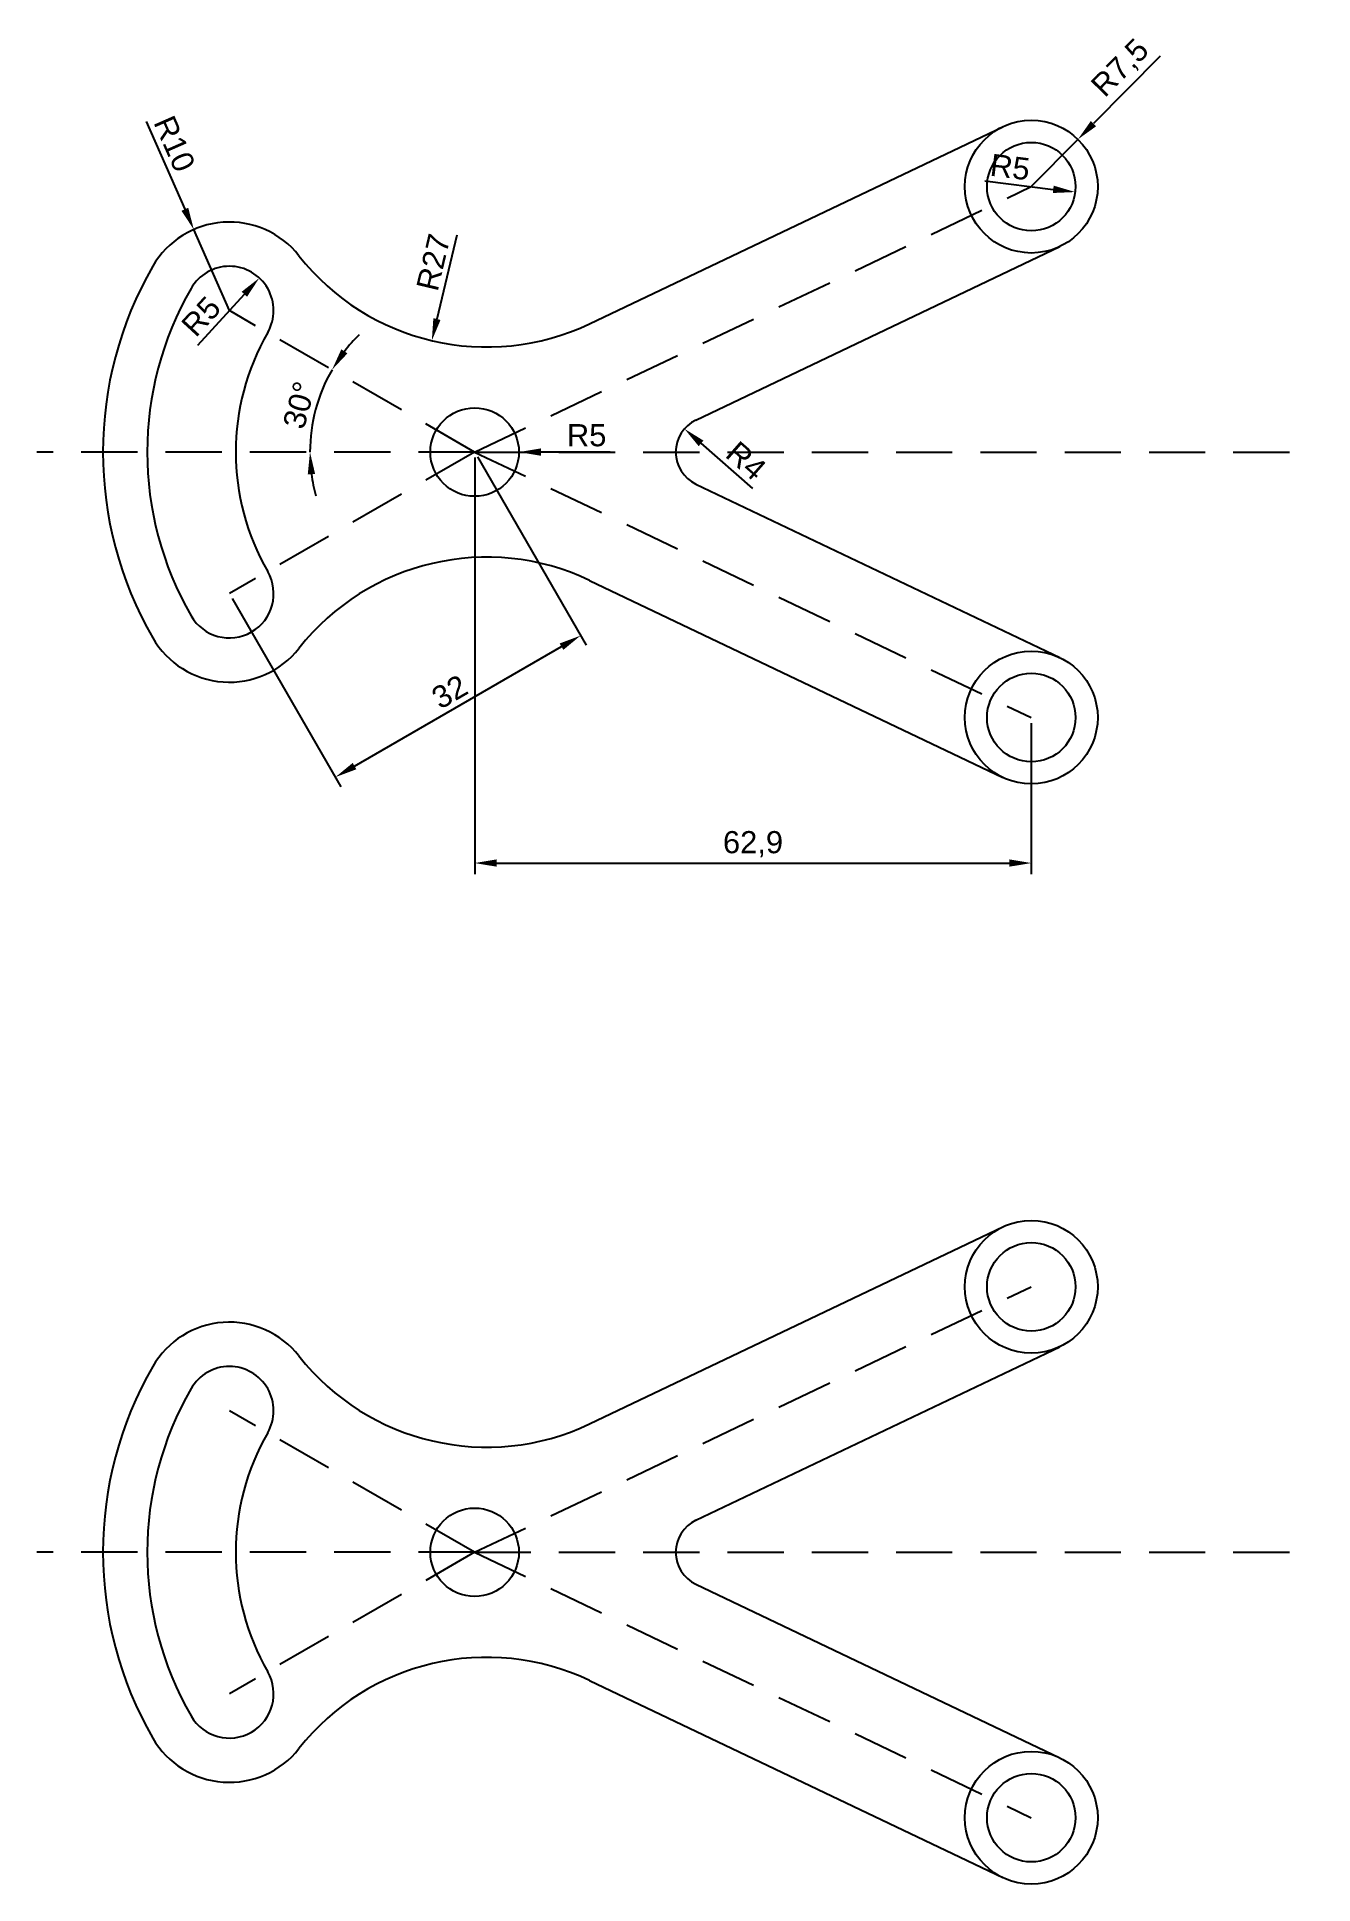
# Model space of a CAD drawing. Header units: millimetres. Extents: x 3455 to 3600, y 1582 to 1790.
import ezdxf

# ---------------------------------------------------------------- set-up
doc = ezdxf.new("R2010")
doc.units = ezdxf.units.MM
doc.linetypes.add('DASHED2', pattern=[9.525, 6.35, -3.175])
for name, color, linetype in [('Layer1', 7, 'DASHED2'), ('Layer2', 1, 'Continuous'), ('Layer3', 5, 'Continuous')]:
    doc.layers.add(name, color=color, linetype=linetype)
doc.styles.get("Standard").update_dxf_attribs({"font": 'arial.ttf'})
doc.dimstyles.new('ISO-25', dxfattribs={"dimtxt": 2.5, "dimasz": 2.5, "dimexe": 1.25, "dimexo": 0.625, "dimtad": 1, "dimtxsty": 'Standard', "dimcen": 2.5, "dimadec": 0, "dimazin": 0, "dimtfac": 1, "dimtmove": 0, "dimatfit": 3, "dimfxl": 1, "dimarcsym": 0})

# ---------------------------------------------------------------- blocks, each defined once
blk = doc.blocks.new('*D2')
at = {"layer": 'Defpoints', "color": 0, "transparency": 16777216}
for p in [(3504.9, 1743.46), (3477.18, 1727.46), (3516.87, 1722.72)]:
    blk.add_point(p, dxfattribs=at)
at = {"layer": 'Layer2', "color": 0, "lineweight": -2, "transparency": 16777216}
for p, q in [((3505.21, 1742.92), (3517.5, 1721.63)), ((3477.5, 1726.92), (3489.78, 1705.63)), ((3491.32, 1707.97), (3514.71, 1721.47))]:
    blk.add_line(p, q, dxfattribs=at)
at = {"layer": 'Layer2', "color": 0, "transparency": 16777216}
for points in [[(3514.5, 1721.83), (3514.92, 1721.11), (3516.87, 1722.72)], [(3491.12, 1708.33), (3491.53, 1707.61), (3489.16, 1706.72)]]:
    blk.add_solid(points, dxfattribs=at)
at = {"layer": 'Layer2', "color": 0, "transparency": 16777216, "insert": (3502.07, 1716.36), "char_height": 2.5, "attachment_point": 5, "rotation": 30}
blk.add_mtext('32', dxfattribs=at)
blk = doc.blocks.new('*D3')
at = {"layer": 'Defpoints', "color": 0, "transparency": 16777216}
for p in [(3504.9, 1743.46), (3567.8, 1713.46), (3567.8, 1697.01)]:
    blk.add_point(p, dxfattribs=at)
at = {"layer": 'Layer2', "color": 0, "lineweight": -2, "transparency": 16777216}
for p, q in [((3504.9, 1742.83), (3504.9, 1695.76)), ((3567.8, 1712.83), (3567.8, 1695.76)), ((3507.4, 1697.01), (3565.3, 1697.01))]:
    blk.add_line(p, q, dxfattribs=at)
at = {"layer": 'Layer2', "color": 0, "transparency": 16777216}
for points in [[(3507.4, 1697.43), (3507.4, 1696.6), (3504.9, 1697.01)], [(3565.3, 1697.43), (3565.3, 1696.6), (3567.8, 1697.01)]]:
    blk.add_solid(points, dxfattribs=at)
at = {"layer": 'Layer2', "color": 0, "transparency": 16777216, "insert": (3536.35, 1699.14), "char_height": 2.5, "attachment_point": 5}
blk.add_mtext('62,9', dxfattribs=at)
blk = doc.blocks.new('*D4')
at = {"layer": 'Defpoints', "color": 0, "transparency": 16777216}
for p in [(3477.18, 1759.46), (3487.41, 1749.82), (3455.44, 1743.46), (3504.9, 1743.46), (3504.9, 1743.46)]:
    blk.add_point(p, dxfattribs=at)
at = {"layer": 'Layer2', "color": 0, "lineweight": -2, "transparency": 16777216}
for start, end in [(134.5956, 142.2978), (150, 180), (187.7022, 195.4044)]:
    blk.add_arc((3504.9, 1743.46), 18.61, start, end, dxfattribs=at)
at = {"layer": 'Layer2', "color": 0, "transparency": 16777216}
for points in [[(3490.52, 1754.61), (3489.83, 1755.07), (3488.78, 1752.76)], [(3486.04, 1740.94), (3486.87, 1740.99), (3486.29, 1743.46)]]:
    blk.add_solid(points, dxfattribs=at)
at = {"layer": 'Layer2', "color": 0, "transparency": 16777216, "insert": (3485.08, 1748.77), "char_height": 2.5, "attachment_point": 5, "rotation": 75}
blk.add_mtext('30°', dxfattribs=at)
blk = doc.blocks.new('*D5')
at = {"layer": 'Defpoints', "color": 0, "transparency": 16777216}
for p in [(3473.16, 1768.61), (3477.18, 1759.46)]:
    blk.add_point(p, dxfattribs=at)
at = {"layer": 'Layer2', "color": 0, "lineweight": -2, "transparency": 16777216}
for p, q in [((3467.79, 1780.84), (3472.15, 1770.9)), ((3477.18, 1759.46), (3473.16, 1768.61))]:
    blk.add_line(p, q, dxfattribs=at)
at = {"layer": 'Layer2', "color": 0, "transparency": 16777216}
blk.add_solid([(3472.54, 1771.07), (3471.77, 1770.73), (3473.16, 1768.61)], dxfattribs=at)
at = {"layer": 'Layer2', "color": 0, "transparency": 16777216, "insert": (3470.98, 1778.3), "char_height": 2.5, "attachment_point": 5, "rotation": 293.7284}
blk.add_mtext('R10', dxfattribs=at)
blk = doc.blocks.new('*D6')
at = {"layer": 'Defpoints', "color": 0, "transparency": 16777216}
for p in [(3480.57, 1763.14), (3477.18, 1759.46)]:
    blk.add_point(p, dxfattribs=at)
at = {"layer": 'Layer2', "color": 0, "lineweight": -2, "transparency": 16777216}
blk.add_line((3473.6, 1755.56), (3478.88, 1761.3), dxfattribs=at)
at = {"layer": 'Layer2', "color": 0, "transparency": 16777216}
blk.add_solid([(3478.57, 1761.58), (3479.18, 1761.02), (3480.57, 1763.14)], dxfattribs=at)
at = {"layer": 'Layer2', "color": 0, "transparency": 16777216, "insert": (3473.99, 1758.79), "char_height": 2.5, "attachment_point": 5, "rotation": 47.4164}
blk.add_mtext('R5', dxfattribs=at)
blk = doc.blocks.new('*D7')
at = {"layer": 'Defpoints', "color": 0, "transparency": 16777216}
for p in [(3504.9, 1743.46), (3509.9, 1743.46)]:
    blk.add_point(p, dxfattribs=at)
at = {"layer": 'Layer2', "color": 0, "lineweight": -2, "transparency": 16777216}
for p, q in [((3504.9, 1743.46), (3509.9, 1743.46)), ((3520.2, 1743.46), (3512.4, 1743.46))]:
    blk.add_line(p, q, dxfattribs=at)
at = {"layer": 'Layer2', "color": 0, "transparency": 16777216}
blk.add_solid([(3512.4, 1743.88), (3512.4, 1743.04), (3509.9, 1743.46)], dxfattribs=at)
at = {"layer": 'Layer2', "color": 0, "transparency": 16777216, "insert": (3517.55, 1745.35), "char_height": 2.5, "attachment_point": 5}
blk.add_mtext('R5', dxfattribs=at)
blk = doc.blocks.new('*D8')
at = {"layer": 'Defpoints', "color": 0, "transparency": 16777216}
for p in [(3506.26, 1782.33), (3500.06, 1756.06)]:
    blk.add_point(p, dxfattribs=at)
at = {"layer": 'Layer2', "color": 0, "lineweight": -2, "transparency": 16777216}
blk.add_line((3502.88, 1767.99), (3500.64, 1758.49), dxfattribs=at)
at = {"layer": 'Layer2', "color": 0, "transparency": 16777216}
blk.add_solid([(3500.23, 1758.59), (3501.04, 1758.39), (3500.06, 1756.06)], dxfattribs=at)
at = {"layer": 'Layer2', "color": 0, "transparency": 16777216, "insert": (3500.22, 1764.91), "char_height": 2.5, "attachment_point": 5, "rotation": 76.7157}
blk.add_mtext('R27', dxfattribs=at)
blk = doc.blocks.new('*D9')
at = {"layer": 'Defpoints', "color": 0, "transparency": 16777216}
for p in [(3528.6, 1746.09), (3531.61, 1743.46)]:
    blk.add_point(p, dxfattribs=at)
at = {"layer": 'Layer2', "color": 0, "lineweight": -2, "transparency": 16777216}
blk.add_line((3536.33, 1739.33), (3530.48, 1744.45), dxfattribs=at)
at = {"layer": 'Layer2', "color": 0, "transparency": 16777216}
blk.add_solid([(3530.75, 1744.76), (3530.21, 1744.13), (3528.6, 1746.09)], dxfattribs=at)
at = {"layer": 'Layer2', "color": 0, "transparency": 16777216, "insert": (3535.58, 1742.48), "char_height": 2.5, "attachment_point": 5, "rotation": 318.8785}
blk.add_mtext('R4', dxfattribs=at)
blk = doc.blocks.new('*D12')
at = {"layer": 'Defpoints', "color": 0, "transparency": 16777216}
for p in [(3567.8, 1773.46), (3572.76, 1772.85)]:
    blk.add_point(p, dxfattribs=at)
at = {"layer": 'Layer2', "color": 0, "lineweight": -2, "transparency": 16777216}
blk.add_line((3562.54, 1774.1), (3570.28, 1773.15), dxfattribs=at)
at = {"layer": 'Layer2', "color": 0, "transparency": 16777216}
blk.add_solid([(3570.33, 1773.57), (3570.23, 1772.74), (3572.76, 1772.85)], dxfattribs=at)
at = {"layer": 'Layer2', "color": 0, "transparency": 16777216, "insert": (3565.4, 1775.66), "char_height": 2.5, "attachment_point": 5, "rotation": 353.0016}
blk.add_mtext('R5', dxfattribs=at)
blk = doc.blocks.new('*D13')
at = {"layer": 'Defpoints', "color": 0, "transparency": 16777216}
for p in [(3573.06, 1778.8), (3567.8, 1773.46)]:
    blk.add_point(p, dxfattribs=at)
at = {"layer": 'Layer2', "color": 0, "lineweight": -2, "transparency": 16777216}
for p, q in [((3582.34, 1788.2), (3574.82, 1780.58)), ((3567.8, 1773.46), (3573.06, 1778.8))]:
    blk.add_line(p, q, dxfattribs=at)
at = {"layer": 'Layer2', "color": 0, "transparency": 16777216}
blk.add_solid([(3574.52, 1780.87), (3575.12, 1780.28), (3573.06, 1778.8)], dxfattribs=at)
at = {"layer": 'Layer2', "color": 0, "transparency": 16777216, "insert": (3577.95, 1786.77), "char_height": 2.5, "attachment_point": 5, "rotation": 45.3836}
blk.add_mtext('R7,5', dxfattribs=at)

msp = doc.modelspace()

# ---------------------------------------------------------------- linework, layer by layer
at = {"layer": 'Layer1'}
for p, q in [((3504.897, 1743.459), (3567.797, 1773.459)), ((3504.897, 1743.459), (3477.184, 1759.459)), ((3504.897, 1743.459), (3455.438, 1743.459)), ((3504.897, 1743.459), (3477.184, 1727.459)), ((3504.897, 1743.459), (3599.633, 1743.459)), ((3504.897, 1743.459), (3567.797, 1713.459)), ((3504.897, 1619.12), (3567.797, 1649.12)), ((3504.897, 1619.12), (3477.184, 1635.12)), ((3504.897, 1619.12), (3455.438, 1619.12)), ((3504.897, 1619.12), (3477.184, 1603.12)), ((3504.897, 1619.12), (3599.633, 1619.12)), ((3504.897, 1619.12), (3567.797, 1589.12))]:
    msp.add_line(p, q, dxfattribs=at)
at = {"layer": 'Layer2'}
for p, q in [((3517.888, 1757.964), (3564.568, 1780.228)), ((3529.889, 1747.069), (3571.025, 1766.689)), ((3529.889, 1739.848), (3571.025, 1720.228)), ((3517.888, 1728.953), (3564.568, 1706.689))]:
    msp.add_line(p, q, dxfattribs=at)
for centre, radius in [((3567.797, 1773.459), 7.5), ((3567.797, 1773.459), 5), ((3504.897, 1743.459), 5), ((3567.797, 1713.459), 7.5), ((3567.797, 1713.459), 5)]:
    msp.add_circle(centre, radius, dxfattribs=at)
for centre, radius, start, end in [((3477.184, 1759.459), 10, 38.18927, 150), ((3504.897, 1743.459), 42, 150, 210), ((3477.184, 1759.459), 5, 330, 150), ((3506.265, 1782.334), 27, 218.18927, 295.49869), ((3504.897, 1743.459), 37, 150, 210), ((3504.897, 1743.459), 27, 150, 210), ((3531.611, 1743.459), 4, 115.49869, 244.50131), ((3506.265, 1704.583), 27, 64.50131, 141.81073), ((3477.184, 1727.459), 5, 210, 30), ((3477.184, 1727.459), 10, 210, 321.81073)]:
    msp.add_arc(centre, radius, start, end, dxfattribs=at)
at = {"layer": 'Layer3'}
for p, q in [((3517.888, 1633.626), (3564.568, 1655.89)), ((3529.889, 1622.731), (3571.025, 1642.351)), ((3529.889, 1615.51), (3571.025, 1595.89)), ((3517.888, 1604.615), (3564.568, 1582.351))]:
    msp.add_line(p, q, dxfattribs=at)
for centre, radius in [((3567.797, 1649.12), 7.5), ((3567.797, 1649.12), 5), ((3504.897, 1619.12), 5), ((3567.797, 1589.12), 7.5), ((3567.797, 1589.12), 5)]:
    msp.add_circle(centre, radius, dxfattribs=at)
for centre, radius, start, end in [((3477.184, 1635.12), 10, 38.18927, 150), ((3506.265, 1657.996), 27, 218.18927, 295.49869), ((3504.897, 1619.12), 42, 150, 210), ((3477.184, 1635.12), 5, 330, 150), ((3504.897, 1619.12), 37, 150, 210), ((3504.897, 1619.12), 27, 150, 210), ((3531.611, 1619.12), 4, 115.49869, 244.50131), ((3477.184, 1603.12), 5, 210, 30), ((3506.265, 1580.245), 27, 64.50131, 141.81073), ((3477.184, 1603.12), 10, 210, 321.81073)]:
    msp.add_arc(centre, radius, start, end, dxfattribs=at)

# ---------------------------------------------------------------- dimensions: what is measured, and where the dimension line sits
at = {"layer": 'Layer2', "color": 114, "true_color": 0x139b48}
for center, mpoint, picture, middle in [((3567.797, 1773.459), (3573.064, 1778.797), '*D13', (3577.95, 1786.77)), ((3504.897, 1743.459), (3509.897, 1743.459), '*D7', (3517.547, 1745.355))]:
    dim = msp.add_radius_dim(center=center, mpoint=mpoint, dimstyle='ISO-25', dxfattribs=at)
    dim.commit()
    dim.dimension.update_dxf_attribs({"geometry": picture, "text_midpoint": middle})
for center, mpoint, picture, middle in [((3477.184, 1759.459), (3473.16, 1768.613), '*D5', (3469.238, 1777.536)), ((3506.265, 1782.334), (3500.061, 1756.057), '*D8', (3502.049, 1764.479)), ((3567.797, 1773.459), (3572.76, 1772.849), '*D12', (3565.166, 1773.782)), ((3477.184, 1759.459), (3480.567, 1763.14), '*D6', (3475.391, 1757.507)), ((3531.611, 1743.459), (3528.597, 1746.089), '*D9', (3534.349, 1741.068))]:
    dim = msp.add_radius_dim(center=center, mpoint=mpoint, dimstyle='ISO-25', dxfattribs=at)
    dim.commit()
    dim.dimension.update_dxf_attribs({"geometry": picture, "text_midpoint": middle, "dimtype": 164})
dim = msp.add_angular_dim_2l(base=(3487.408, 1749.824), line1=((3504.897, 1743.459), (3455.438, 1743.459)), line2=((3504.897, 1743.459), (3477.184, 1759.459)), dimstyle='ISO-25', dxfattribs=at)
dim.commit()
dim.dimension.update_dxf_attribs({"geometry": '*D4', "text_midpoint": (3485.082, 1748.768)})
dim = msp.add_aligned_dim(p1=(3477.184, 1727.459), p2=(3504.897, 1743.459), distance=-23.952, dimstyle='ISO-25', dxfattribs=at)
dim.commit()
dim.dimension.update_dxf_attribs({"geometry": '*D2', "text_midpoint": (3502.065, 1716.363)})
dim = msp.add_linear_dim(base=(3567.797, 1697.014), p1=(3504.897, 1743.459), p2=(3567.797, 1713.459), dimstyle='ISO-25', dxfattribs=at)
dim.commit()
dim.dimension.update_dxf_attribs({"geometry": '*D3', "text_midpoint": (3536.347, 1699.142)})

doc.saveas('drawing.dxf')
